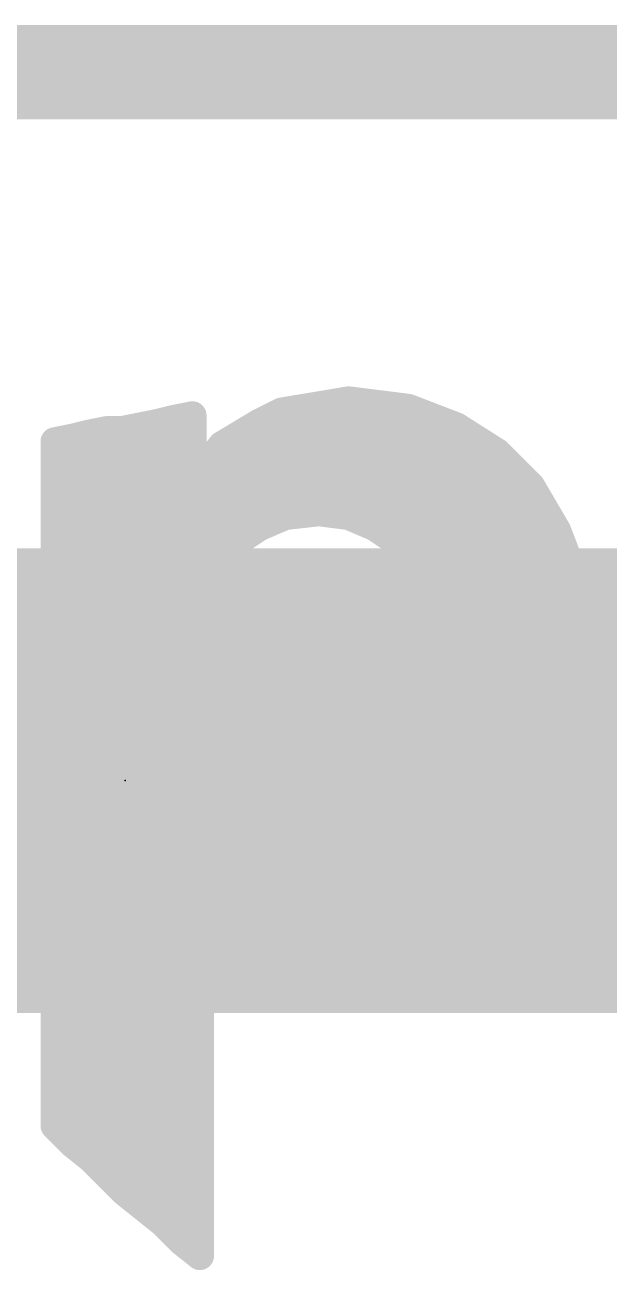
# Model space of a CAD drawing. Extents: x -29 to 78, y -18 to 17.
# Drawn here: x 8.494 to 10.064, y 13.289 to 16.637 of the extents above; entities that cross this region are included whole.
import ezdxf

# ---------------------------------------------------------------- set-up
doc = ezdxf.new("R2010")
doc.units = 0
for name, color, linetype in [('1', 12, 'CONTINUOUS'), ('16', 53, 'CONTINUOUS'), ('20', 53, 'CONTINUOUS'), ('21', 41, 'CONTINUOUS'), ('24', 53, 'CONTINUOUS')]:
    doc.layers.add(name, color=color, linetype=linetype)

# ---------------------------------------------------------------- blocks, each defined once
blk = doc.blocks.new('RECT')
blk.add_solid([(-0.5, -0.5), (0.5, -0.5), (-0.5, 0.5), (0.5, 0.5)])

msp = doc.modelspace()

# ---------------------------------------------------------------- linework, layer by layer
at = {"layer": '1', "const_width": 0.254}
msp.add_lwpolyline([(0, 16.51), (21.59, 16.51)], dxfattribs=at)
at = {"layer": '16', "const_width": 0.254}
for points in [[(0, 16.51), (21.59, 16.51)], [(9.783, 14.605), (10.037, 14.351)], [(14.732, 14.351), (10.037, 14.351)]]:
    msp.add_lwpolyline(points, dxfattribs=at)
at = {"layer": '16', "const_width": 0.127}
for points in [[(9.8279, 14.6499, 1), (9.7381, 14.5601)], [(10.037, 14.4145, 1), (10.037, 14.2875)], [(9.9921, 14.3061, 1), (10.0819, 14.3959)]]:
    msp.add_lwpolyline(points, format="xyb", dxfattribs=at)
at = {"layer": '20', "const_width": 0.2032}
msp.add_lwpolyline([(0, 16.51), (21.59, 16.51)], dxfattribs=at)
at = {"layer": '21', "const_width": 0.0762}
for points in [[(9.184, 15.597), (9.364, 15.627)], [(9.328, 15.621), (9.412, 15.621)], [(9.364, 15.627), (9.524, 15.607)], [(9.524, 15.607), (9.654, 15.557)], [(8.754, 15.547), (8.854, 15.567)], [(8.854, 15.567), (8.894, 15.577)], [(8.894, 15.577), (8.944, 15.587)], [(8.944, 15.587), (8.944, 15.407)], [(9.024, 15.507), (9.124, 15.567)], [(9.124, 15.567), (9.184, 15.597)], [(8.624, 15.527), (8.664, 15.537)], [(8.664, 15.537), (8.714, 15.547)], [(8.703, 15.5448), (8.944, 15.5448)], [(8.714, 15.547), (8.754, 15.547)], [(9.087, 15.5448), (9.6732, 15.5448)], [(9.654, 15.557), (9.764, 15.487)], [(8.574, 15.517), (8.624, 15.527)], [(8.574, 13.677), (8.574, 15.517)], [(8.944, 15.407), (9.024, 15.507)], [(8.574, 15.4686), (8.944, 15.4686)], [(8.9933, 15.4686), (9.7824, 15.4686)], [(9.764, 15.487), (9.854, 15.397)], [(9.854, 15.397), (9.924, 15.277)], [(8.574, 15.3924), (9.8567, 15.3924)], [(8.574, 15.3162), (9.1921, 15.3162)], [(9.194, 15.317), (9.124, 15.287)], [(9.284, 15.327), (9.194, 15.317)], [(9.364, 15.317), (9.284, 15.327)], [(9.434, 15.287), (9.364, 15.317)], [(9.3659, 15.3162), (9.9011, 15.3162)], [(9.124, 15.287), (9.064, 15.247)], [(9.494, 15.247), (9.434, 15.287)], [(9.924, 15.277), (9.974, 15.147)], [(8.574, 15.24), (9.0582, 15.24)], [(9.064, 15.247), (9.014, 15.187)], [(9.544, 15.187), (9.494, 15.247)], [(9.4998, 15.24), (9.9382, 15.24)], [(8.574, 15.1638), (9.0041, 15.1638)], [(9.014, 15.187), (8.984, 15.117)], [(9.574, 15.117), (9.544, 15.187)], [(9.5539, 15.1638), (9.9675, 15.1638)], [(9.974, 15.147), (10.004, 15.007)], [(8.984, 15.117), (8.944, 14.957)], [(9.604, 15.037), (9.574, 15.117)], [(8.574, 15.0876), (8.9767, 15.0876)], [(9.585, 15.0876), (9.9867, 15.0876)], [(9.624, 14.877), (9.604, 15.037)], [(8.574, 15.0114), (8.9576, 15.0114)], [(9.6072, 15.0114), (10.0031, 15.0114)], [(10.004, 15.007), (10.004, 14.867)], [(8.574, 14.9352), (8.944, 14.9352)], [(8.944, 14.957), (8.944, 14.787)], [(9.6167, 14.9352), (10.004, 14.9352)], [(9.614, 14.787), (9.624, 14.877)], [(9.624, 14.877), (10.004, 14.867)], [(10.004, 14.867), (9.624, 14.877)], [(10.004, 14.867), (9.994, 14.727)], [(8.574, 14.859), (8.944, 14.859)], [(9.622, 14.859), (10.0034, 14.859)], [(8.574, 14.7828), (8.9451, 14.7828)], [(8.944, 14.787), (8.984, 14.627)], [(9.604, 14.707), (9.614, 14.787)], [(9.6135, 14.7828), (9.998, 14.7828)], [(8.574, 14.7066), (8.9641, 14.7066)], [(9.584, 14.627), (9.604, 14.707)], [(9.6039, 14.7066), (9.9911, 14.7066)], [(9.994, 14.727), (9.974, 14.587)], [(8.574, 14.6304), (8.9832, 14.6304)], [(8.984, 14.627), (9.064, 14.507)], [(9.504, 14.507), (9.584, 14.627)], [(9.924, 14.467), (9.584, 14.627)], [(9.584, 14.627), (9.924, 14.467)], [(9.5849, 14.6304), (9.9802, 14.6304)], [(9.974, 14.587), (9.924, 14.467)], [(8.574, 14.5542), (9.0325, 14.5542)], [(9.5355, 14.5542), (9.7387, 14.5542)], [(9.7387, 14.5542), (9.9603, 14.5542)], [(9.064, 14.507), (9.124, 14.467)], [(9.444, 14.467), (9.504, 14.507)], [(8.574, 14.478), (9.1075, 14.478)], [(9.124, 14.467), (9.194, 14.437)], [(9.374, 14.437), (9.444, 14.467)], [(9.4605, 14.478), (9.9006, 14.478)], [(9.924, 14.467), (9.854, 14.357)], [(9.9006, 14.478), (9.9286, 14.478)], [(9.194, 14.437), (9.284, 14.427)], [(9.284, 14.427), (9.374, 14.437)], [(8.574, 14.4018), (9.8825, 14.4018)], [(8.574, 14.3256), (8.964, 14.3256)], [(9.004, 14.297), (8.964, 14.347)], [(8.964, 14.347), (8.964, 13.327)], [(8.9811, 14.3256), (9.8226, 14.3256)], [(9.854, 14.357), (9.764, 14.267)], [(9.044, 14.257), (9.004, 14.297)], [(9.764, 14.267), (9.664, 14.197)], [(8.574, 14.2494), (8.964, 14.2494)], [(9.094, 14.217), (9.044, 14.257)], [(9.0535, 14.2494), (9.7389, 14.2494)], [(9.144, 14.187), (9.094, 14.217)], [(9.664, 14.197), (9.534, 14.147)], [(8.574, 14.1732), (8.964, 14.1732)], [(9.264, 14.147), (9.144, 14.187)], [(9.1854, 14.1732), (9.6021, 14.1732)], [(9.324, 14.137), (9.264, 14.147)], [(9.384, 14.137), (9.324, 14.137)], [(9.534, 14.147), (9.384, 14.137)], [(8.574, 14.097), (8.964, 14.097)], [(8.574, 14.0208), (8.964, 14.0208)], [(8.574, 13.9446), (8.964, 13.9446)], [(8.574, 13.8684), (8.964, 13.8684)], [(8.574, 13.7922), (8.964, 13.7922)], [(8.574, 13.716), (8.964, 13.716)], [(8.624, 13.627), (8.574, 13.677)], [(8.6112, 13.6398), (8.964, 13.6398)], [(8.674, 13.587), (8.624, 13.627)], [(8.764, 13.497), (8.674, 13.587)], [(8.6974, 13.5636), (8.964, 13.5636)], [(8.864, 13.417), (8.764, 13.497)], [(8.776, 13.4874), (8.964, 13.4874)], [(8.914, 13.367), (8.864, 13.417)], [(8.8698, 13.4112), (8.964, 13.4112)], [(8.964, 13.327), (8.914, 13.367)], [(8.954, 13.335), (8.964, 13.335)]]:
    msp.add_lwpolyline(points, dxfattribs=at)
at = {"layer": '21', "const_width": 0.0381}
for points in [[(9.328, 15.6401, 1), (9.328, 15.602)], [(9.3664, 15.6459, 1), (9.3616, 15.6081)], [(9.3671, 15.6082, 1), (9.3609, 15.6458)], [(9.412, 15.602, 1), (9.412, 15.6401)], [(9.5308, 15.6248, 1), (9.5172, 15.5892)], [(9.5216, 15.5881, 1), (9.5264, 15.6259)], [(8.8494, 15.5855, 1), (8.8586, 15.5485)], [(8.8577, 15.5483, 1), (8.8503, 15.5857)], [(8.8903, 15.5957, 1), (8.8977, 15.5583)], [(8.8986, 15.5585, 1), (8.8894, 15.5955)], [(8.9631, 15.587, 1), (8.925, 15.587)], [(8.9477, 15.5683, 1), (8.9403, 15.6057)], [(9.1155, 15.584, 1), (9.1325, 15.55)], [(9.1338, 15.5507, 1), (9.1142, 15.5833)], [(9.1809, 15.6158, 1), (9.1871, 15.5782)], [(9.1925, 15.58, 1), (9.1755, 15.614)], [(8.6603, 15.5557, 1), (8.6677, 15.5183)], [(8.6686, 15.5185, 1), (8.6594, 15.5555)], [(8.703, 15.5639, 1), (8.703, 15.5258)], [(8.714, 15.5661, 1), (8.714, 15.528)], [(8.7177, 15.5283, 1), (8.7103, 15.5657)], [(8.7503, 15.5657, 1), (8.7577, 15.5283)], [(8.754, 15.528, 1), (8.754, 15.5661)], [(8.944, 15.5258, 1), (8.944, 15.5639)], [(9.087, 15.5639, 1), (9.087, 15.5258)], [(9.6642, 15.5731, 1), (9.6438, 15.5409)], [(9.6472, 15.5392, 1), (9.6608, 15.5748)], [(9.6732, 15.5258, 1), (9.6732, 15.5639)], [(8.593, 15.517, 1), (8.5549, 15.517)], [(8.5703, 15.5357, 1), (8.5777, 15.4983)], [(8.6194, 15.5455, 1), (8.6286, 15.5085)], [(8.6277, 15.5083, 1), (8.6203, 15.5457)], [(9.0142, 15.5233, 1), (9.0338, 15.4907)], [(9.0389, 15.4951, 1), (9.0091, 15.5189)], [(8.574, 15.4877, 1), (8.574, 15.4496)], [(8.944, 15.4496, 1), (8.944, 15.4877)], [(8.9933, 15.4877, 1), (8.9933, 15.4496)], [(9.7775, 15.5005, 1), (9.7505, 15.4735)], [(9.7538, 15.4709, 1), (9.7742, 15.5031)], [(9.7824, 15.4496, 1), (9.7824, 15.4877)], [(8.9291, 15.4189, 1), (8.9589, 15.3951)], [(9.8705, 15.4066, 1), (9.8375, 15.3874)], [(8.574, 15.4115, 1), (8.574, 15.3734)], [(8.925, 15.407, 1), (8.9631, 15.407)], [(9.8405, 15.3835, 1), (9.8675, 15.4105)], [(9.8567, 15.3734, 1), (9.8567, 15.4115)], [(8.574, 15.3353, 1), (8.574, 15.2972)], [(9.1919, 15.3359, 1), (9.1961, 15.2981)], [(9.2015, 15.2995, 1), (9.1865, 15.3345)], [(9.1921, 15.2972, 1), (9.1921, 15.3353)], [(9.2864, 15.3459, 1), (9.2816, 15.3081)], [(9.2861, 15.3081, 1), (9.2819, 15.3459)], [(9.3715, 15.3345, 1), (9.3565, 15.2995)], [(9.3659, 15.3353, 1), (9.3659, 15.2972)], [(9.3616, 15.2981, 1), (9.3664, 15.3359)], [(9.9011, 15.2972, 1), (9.9011, 15.3353)], [(9.1165, 15.3045, 1), (9.1315, 15.2695)], [(9.1346, 15.2711, 1), (9.1134, 15.3029)], [(9.4446, 15.3029, 1), (9.4234, 15.2711)], [(9.4265, 15.2695, 1), (9.4415, 15.3045)], [(9.9418, 15.2838, 1), (9.9062, 15.2702)], [(9.9075, 15.2674, 1), (9.9405, 15.2866)], [(8.574, 15.2591, 1), (8.574, 15.221)], [(9.0534, 15.2629, 1), (9.0746, 15.2311)], [(9.0786, 15.2348, 1), (9.0494, 15.2592)], [(9.0582, 15.221, 1), (9.0582, 15.2591)], [(9.5086, 15.2592, 1), (9.4794, 15.2348)], [(9.4998, 15.2591, 1), (9.4998, 15.221)], [(9.4834, 15.2311, 1), (9.5046, 15.2629)], [(9.9382, 15.221, 1), (9.9382, 15.2591)], [(8.574, 15.1829, 1), (8.574, 15.1448)], [(8.9994, 15.1992, 1), (9.0286, 15.1748)], [(9.0315, 15.1795, 1), (8.9965, 15.1945)], [(9.0041, 15.1448, 1), (9.0041, 15.1829)], [(9.5615, 15.1945, 1), (9.5265, 15.1795)], [(9.5294, 15.1748, 1), (9.5586, 15.1992)], [(9.5539, 15.1829, 1), (9.5539, 15.1448)], [(9.9675, 15.1448, 1), (9.9675, 15.1829)], [(9.9926, 15.151, 1), (9.9554, 15.143)], [(9.9562, 15.1402, 1), (9.9918, 15.1538)], [(8.9665, 15.1245, 1), (9.0015, 15.1095)], [(9.0025, 15.1124, 1), (8.9655, 15.1216)], [(9.5918, 15.1237, 1), (9.5562, 15.1103)], [(9.5565, 15.1095, 1), (9.5915, 15.1245)], [(8.574, 15.1067, 1), (8.574, 15.0686)], [(8.9767, 15.0686, 1), (8.9767, 15.1067)], [(9.585, 15.1067, 1), (9.585, 15.0686)], [(9.9867, 15.0686, 1), (9.9867, 15.1067)], [(9.6229, 15.0394, 1), (9.5851, 15.0346)], [(8.574, 15.0305, 1), (8.574, 14.9924)], [(8.9576, 14.9924, 1), (8.9576, 15.0305)], [(9.5862, 15.0303, 1), (9.6218, 15.0437)], [(9.6072, 15.0305, 1), (9.6072, 14.9924)], [(10.0231, 15.007, 1), (9.985, 15.007)], [(10.0031, 14.9924, 1), (10.0031, 15.0305)], [(9.9854, 15.003, 1), (10.0226, 15.011)], [(8.574, 14.9543, 1), (8.574, 14.9162)], [(8.9255, 14.9616, 1), (8.9625, 14.9524)], [(8.9631, 14.957, 1), (8.925, 14.957)], [(8.944, 14.9162, 1), (8.944, 14.9543)], [(9.6167, 14.9543, 1), (9.6167, 14.9162)], [(10.004, 14.9162, 1), (10.004, 14.9543)], [(9.6245, 14.896, 1), (9.6235, 14.858)], [(9.6245, 14.896, 1), (9.6235, 14.858)], [(9.6429, 14.8749, 1), (9.6051, 14.8791)], [(10.023, 14.8656, 1), (9.985, 14.8684)], [(10.0035, 14.848, 1), (10.0045, 14.886)], [(10.0035, 14.848, 1), (10.0045, 14.886)], [(8.574, 14.878, 1), (8.574, 14.8399)], [(8.944, 14.8399, 1), (8.944, 14.878)], [(9.622, 14.878, 1), (9.622, 14.8399)], [(9.6051, 14.8746, 1), (9.6429, 14.8794)], [(9.985, 14.867, 1), (10.0231, 14.867)], [(10.0034, 14.8399, 1), (10.0034, 14.878)], [(8.574, 14.8018, 1), (8.574, 14.7637)], [(8.9625, 14.7916, 1), (8.9255, 14.7824)], [(8.925, 14.787, 1), (8.9631, 14.787)], [(8.9451, 14.7637, 1), (8.9451, 14.8018)], [(9.6135, 14.8018, 1), (9.6135, 14.7637)], [(9.5951, 14.7891, 1), (9.6329, 14.7849)], [(9.6329, 14.7846, 1), (9.5951, 14.7894)], [(9.998, 14.7637, 1), (9.998, 14.8018)], [(8.574, 14.7256, 1), (8.574, 14.6875)], [(8.9641, 14.6875, 1), (8.9641, 14.7256)], [(9.6039, 14.7256, 1), (9.6039, 14.6875)], [(9.6225, 14.7024, 1), (9.5855, 14.7116)], [(9.975, 14.7284, 1), (10.013, 14.7256)], [(10.0129, 14.7243, 1), (9.9751, 14.7297)], [(9.9911, 14.6875, 1), (9.9911, 14.7256)], [(9.5851, 14.7094, 1), (9.6229, 14.7046)], [(8.574, 14.6494, 1), (8.574, 14.6113)], [(8.9999, 14.6376, 1), (8.9681, 14.6164)], [(8.9832, 14.6113, 1), (8.9832, 14.6494)], [(9.5921, 14.6442, 1), (9.5759, 14.6098)], [(9.5921, 14.6442, 1), (9.5759, 14.6098)], [(9.5849, 14.6494, 1), (9.5849, 14.6113)], [(9.5999, 14.6164, 1), (9.5681, 14.6376)], [(9.9802, 14.6113, 1), (9.9802, 14.6494)], [(8.9655, 14.6224, 1), (9.0025, 14.6316)], [(9.5655, 14.6316, 1), (9.6025, 14.6224)], [(9.9551, 14.5897, 1), (9.9929, 14.5843)], [(9.9916, 14.5797, 1), (9.9564, 14.5943)], [(8.574, 14.5733, 1), (8.574, 14.5352)], [(9.0325, 14.5352, 1), (9.0325, 14.5733)], [(9.5355, 14.5733, 1), (9.5355, 14.5352)], [(9.7387, 14.5733, 1), (9.7387, 14.5352)], [(9.7387, 14.5352, 1), (9.7387, 14.5733)], [(9.9603, 14.5352, 1), (9.9603, 14.5733)], [(9.0746, 14.5229, 1), (9.0534, 14.4911)], [(9.0481, 14.4964, 1), (9.0799, 14.5176)], [(9.4881, 14.5176, 1), (9.5199, 14.4964)], [(9.5146, 14.4911, 1), (9.4934, 14.5229)], [(8.574, 14.4971, 1), (8.574, 14.459)], [(9.1315, 14.4845, 1), (9.1165, 14.4495)], [(9.1075, 14.459, 1), (9.1075, 14.4971)], [(9.1134, 14.4511, 1), (9.1346, 14.4829)], [(9.4334, 14.4829, 1), (9.4546, 14.4511)], [(9.4515, 14.4495, 1), (9.4365, 14.4845)], [(9.4605, 14.4971, 1), (9.4605, 14.459)], [(9.9006, 14.4971, 1), (9.9006, 14.459)], [(9.9006, 14.459, 1), (9.9006, 14.4971)], [(9.9401, 14.4568, 1), (9.9079, 14.4772)], [(9.9159, 14.4498, 1), (9.9321, 14.4842)], [(9.9159, 14.4498, 1), (9.9321, 14.4842)], [(9.9286, 14.459, 1), (9.9286, 14.4971)], [(9.1961, 14.4559, 1), (9.1919, 14.4181)], [(9.1865, 14.4195, 1), (9.2015, 14.4545)], [(9.2819, 14.4459, 1), (9.2861, 14.4081)], [(9.2819, 14.4081, 1), (9.2861, 14.4459)], [(9.3665, 14.4545, 1), (9.3815, 14.4195)], [(9.3761, 14.4181, 1), (9.3719, 14.4559)], [(9.9064, 14.4743, 1), (9.9416, 14.4597)], [(8.574, 14.4209, 1), (8.574, 14.3828)], [(9.8825, 14.3828, 1), (9.8825, 14.4209)], [(8.574, 14.3447, 1), (8.574, 14.3066)], [(8.9789, 14.3589, 1), (8.9491, 14.3351)], [(8.9831, 14.347, 1), (8.945, 14.347)], [(8.9811, 14.3447, 1), (8.9811, 14.3066)], [(8.964, 14.3066, 1), (8.964, 14.3447)], [(9.8226, 14.3066, 1), (9.8226, 14.3447)], [(9.8379, 14.3672, 1), (9.8701, 14.3468)], [(9.8675, 14.3435, 1), (9.8405, 14.3705)], [(9.0175, 14.3105, 1), (8.9905, 14.2835)], [(8.9891, 14.2851, 1), (9.0189, 14.3089)], [(9.7505, 14.2805, 1), (9.7775, 14.2535)], [(9.7749, 14.2514, 1), (9.7531, 14.2826)], [(8.574, 14.2685, 1), (8.574, 14.2304)], [(8.964, 14.2304, 1), (8.964, 14.2685)], [(9.0559, 14.2719, 1), (9.0321, 14.2421)], [(9.0305, 14.2435, 1), (9.0575, 14.2705)], [(9.0535, 14.2685, 1), (9.0535, 14.2304)], [(9.7389, 14.2304, 1), (9.7389, 14.2685)], [(9.1038, 14.2333, 1), (9.0842, 14.2007)], [(9.0821, 14.2021, 1), (9.1059, 14.2319)], [(9.6531, 14.2126, 1), (9.6749, 14.1814)], [(9.6708, 14.1792, 1), (9.6572, 14.2148)], [(8.574, 14.1923, 1), (8.574, 14.1542)], [(8.964, 14.1542, 1), (8.964, 14.1923)], [(9.15, 14.2051, 1), (9.138, 14.1689)], [(9.1342, 14.1707, 1), (9.1538, 14.2033)], [(9.1854, 14.1923, 1), (9.1854, 14.1542)], [(9.6021, 14.1542, 1), (9.6021, 14.1923)], [(9.2671, 14.1658, 1), (9.2609, 14.1282)], [(9.258, 14.1289, 1), (9.27, 14.1651)], [(9.324, 14.1561, 1), (9.324, 14.118)], [(9.3209, 14.1182, 1), (9.3271, 14.1558)], [(9.3827, 14.156, 1), (9.3853, 14.118)], [(9.384, 14.118, 1), (9.384, 14.1561)], [(9.5272, 14.1648, 1), (9.5408, 14.1292)], [(9.5353, 14.128, 1), (9.5327, 14.166)], [(8.574, 14.1161, 1), (8.574, 14.078)], [(8.964, 14.078, 1), (8.964, 14.1161)], [(8.574, 14.0399, 1), (8.574, 14.0018)], [(8.964, 14.0018, 1), (8.964, 14.0399)], [(8.574, 13.9637, 1), (8.574, 13.9256)], [(8.964, 13.9256, 1), (8.964, 13.9637)], [(8.574, 13.8875, 1), (8.574, 13.8494)], [(8.964, 13.8494, 1), (8.964, 13.8875)], [(8.574, 13.8113, 1), (8.574, 13.7732)], [(8.964, 13.7732, 1), (8.964, 13.8113)], [(8.574, 13.7351, 1), (8.574, 13.697)], [(8.964, 13.697, 1), (8.964, 13.7351)], [(8.5549, 13.677, 1), (8.593, 13.677)], [(8.5875, 13.6905, 1), (8.5605, 13.6635)], [(8.6112, 13.6589, 1), (8.6112, 13.6208)], [(8.6359, 13.6419, 1), (8.6121, 13.6121)], [(8.964, 13.6208, 1), (8.964, 13.6589)], [(8.6105, 13.6135, 1), (8.6375, 13.6405)], [(8.6875, 13.6005, 1), (8.6605, 13.5735)], [(8.6621, 13.5721, 1), (8.6859, 13.6019)], [(8.6974, 13.5827, 1), (8.6974, 13.5446)], [(8.964, 13.5446, 1), (8.964, 13.5827)], [(8.7759, 13.5119, 1), (8.7521, 13.4821)], [(8.7505, 13.4835, 1), (8.7775, 13.5105)], [(8.776, 13.5065, 1), (8.776, 13.4684)], [(8.964, 13.4684, 1), (8.964, 13.5065)], [(8.8775, 13.4305, 1), (8.8505, 13.4035)], [(8.8698, 13.4303, 1), (8.8698, 13.3922)], [(8.8521, 13.4021, 1), (8.8759, 13.4319)], [(8.964, 13.3922, 1), (8.964, 13.4303)], [(8.9259, 13.3819, 1), (8.9021, 13.3521)], [(8.9005, 13.3535, 1), (8.9275, 13.3805)], [(8.954, 13.3541, 1), (8.954, 13.316)], [(8.9521, 13.3121, 1), (8.9759, 13.3419)], [(8.964, 13.316, 1), (8.964, 13.3541)], [(8.945, 13.327, 1), (8.9831, 13.327)]]:
    msp.add_lwpolyline(points, format="xyb", dxfattribs=at)
at = {"layer": '24'}
msp.add_point((8.763, 14.605), dxfattribs=at)

# ---------------------------------------------------------------- block references
at = {"layer": '16', "xscale": 1.25, "yscale": 3, "rotation": 90}
msp.add_blockref('RECT', (9.783, 14.605), dxfattribs=at)

doc.saveas('drawing.dxf')
